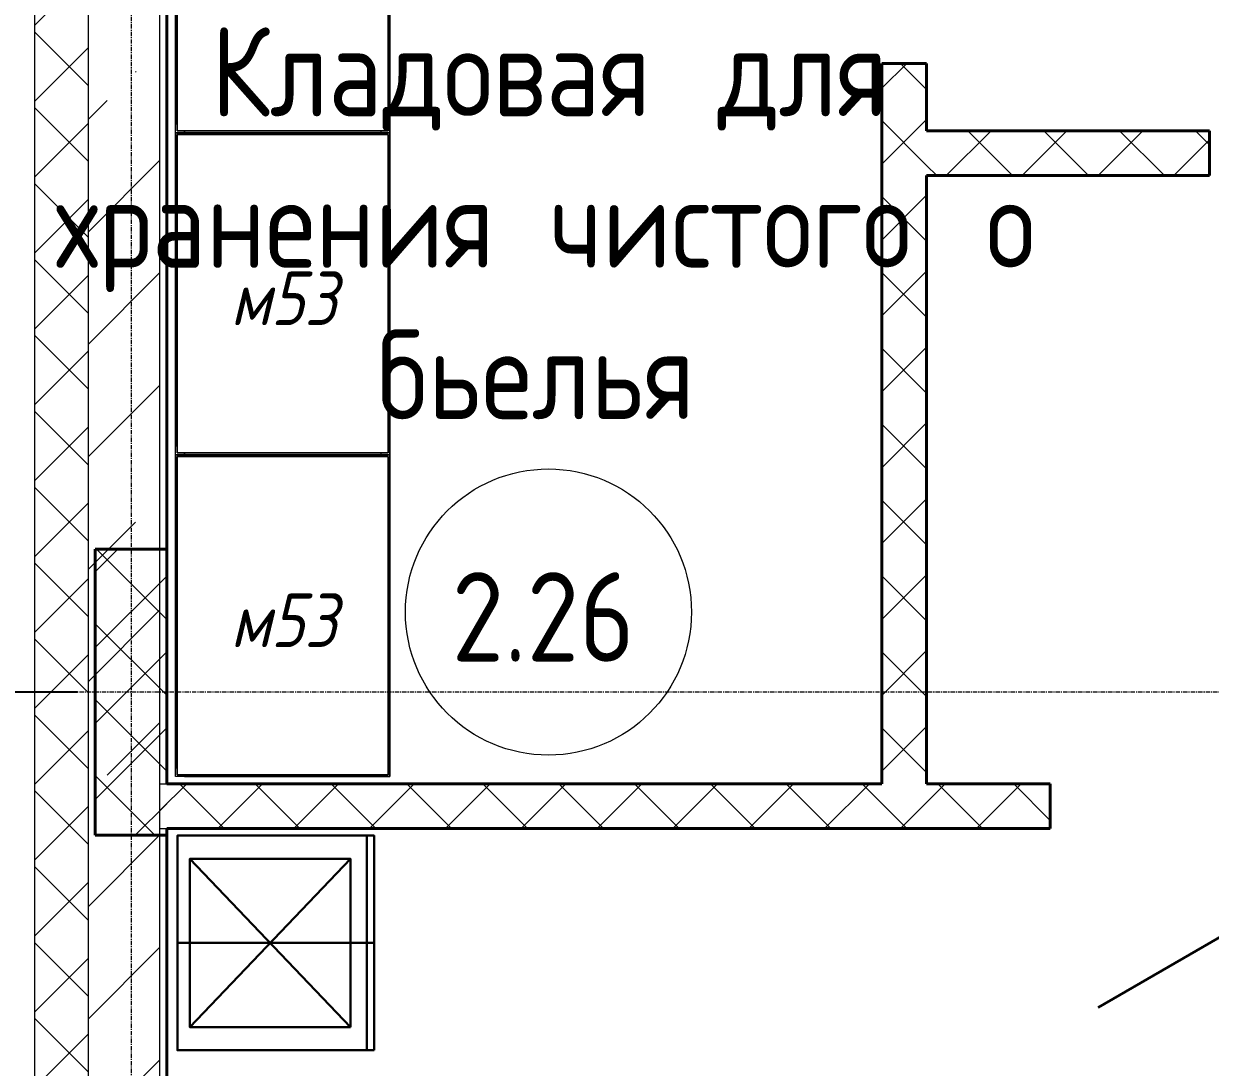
# Model space of a CAD drawing. Header units: millimetres. Extents: x -32954 to 151739, y -65671 to 56243.
# Drawn here: x -30250 to -26932, y -30803 to -27886 of the extents above; entities that cross this region are included whole.
import ezdxf

# ---------------------------------------------------------------- set-up
doc = ezdxf.new("R2010")
doc.units = ezdxf.units.MM
doc.linetypes.add('ADSK_Линия сетки', pattern=[21, 12, -3, 3, -3])
for name, color, linetype, lineweight in [('A-GENM', 7, 'Continuous', 9), ('I-FURN', 7, 'Continuous', 9), ('I-FURN-IDEN', 7, 'Continuous', 9), ('Двери', 7, 'Continuous', 18), ('Марки помещений', 7, 'Continuous', 18), ('Оси', 7, 'Continuous', 9), ('Панель', 7, 'Continuous', 30), ('Размеры', 7, 'Continuous', 9), ('Стены разрез', 7, 'Continuous', 40), ('Стены штриховка', 7, 'Continuous', 18), ('ТХ_оборудование', 6, 'Continuous', 30)]:
    doc.layers.add(name, color=color, linetype=linetype, lineweight=lineweight)
doc.styles.add('GOST Common', font='GOST_Common.ttf', dxfattribs={"width": 0.9, "height": 250})
doc.styles.add('GOST Common_I', font='GOST_Common Italic.ttf', dxfattribs={"width": 0.9, "height": 150})
doc.dimstyles.new('ADSK_Проверочный', dxfattribs={"dimscale": 304.8, "dimtxt": 251.428749, "dimasz": 0.463911, "dimexe": 0.492126, "dimexo": 0.492126, "dimgap": 0.164042, "dimtad": 1, "dimdec": 0, "dimdsep": 46, "dimtxsty": 'GOST Common', "dimblk1": 'OBLIQUE', "dimblk2": 'OBLIQUE', "dimsah": 1, "dimcen": 0.09, "dimazin": 0, "dimtfac": 1, "dimtdec": 4, "dimtix": 1, "dimtmove": 0, "dimatfit": 3, "dimfxl": 1, "dimtvp": 1, "dimtolj": 1, "dimtzin": 0, "dimarcsym": 2})
pattern_1 = [(45, (-4e-12, -22914.43), (-106.066, 106.066), []), (135, (-4e-12, -22914.43), (-106.066, -106.066), [])]

# ---------------------------------------------------------------- blocks, each defined once
blk = doc.blocks.new('AC_Дверь_Однопольная_ДеревяннаяНаружная_ГОСТ24698-81 - 960х2080h Г-655142-В_АР_ПЭ_02 Этаж')
at = {"layer": 'Панель'}
blk.add_line((-500, 62.5), (366, 562.5), dxfattribs=at)
blk = doc.blocks.new('_Oblique')
at = {"color": 0, "linetype": 'ByBlock', "lineweight": -2}
blk.add_line((-0.5, -0.5), (0.5, 0.5), dxfattribs=at)
blk = doc.blocks.new('*D147')
at = {"layer": 'Defpoints', "color": 0, "transparency": 16777216}
for p in [(-31007.1, -29754.4), (-29950, -29754.4), (-29950, -34904.4)]:
    blk.add_point(p, dxfattribs=at)
at = {"layer": 'Размеры', "color": 0, "lineweight": -2, "transparency": 16777216}
for p, q in [((-30100, -29754.4), (-31157.1, -29754.4)), ((-31007.1, -34904.4), (-31007.1, -29754.4)), ((-30100, -34904.4), (-31157.1, -34904.4))]:
    blk.add_line(p, q, dxfattribs=at)
at = {"layer": 'Размеры', "color": 0, "lineweight": -2, "transparency": 16777216, "xscale": 141.4, "yscale": 141.4, "zscale": 141.4}
for p, rotation in [((-31007.1, -29754.4), 90), ((-31007.1, -34904.4), 270)]:
    blk.add_blockref('_Oblique', p, dxfattribs=dict(at, rotation=rotation))
at = {"layer": 'Размеры', "color": 0, "transparency": 16777216, "insert": (-31182.1, -32329.4), "char_height": 250, "width": 700.591, "attachment_point": 5, "rotation": 90, "style": 'GOST Common'}
blk.add_mtext('\\A1;5150', dxfattribs=at)
blk = doc.blocks.new('ADSK_Марка_Помещение_2_ГОСТ21-501-2011 - Имя и Категория-86712-В_АР_ПЭ_02 Этаж')
at = {"layer": 'Марки помещений'}
blk.add_circle((0, 0), 4, dxfattribs=at)
blk = doc.blocks.new('*D148')
at = {"layer": 'Defpoints', "color": 0, "transparency": 16777216}
for p in [(-31007.1, -26354.4), (-29950, -26354.4), (-29950, -29754.4)]:
    blk.add_point(p, dxfattribs=at)
at = {"layer": 'Размеры', "color": 0, "lineweight": -2, "transparency": 16777216}
for p, q in [((-30100, -26354.4), (-31157.1, -26354.4)), ((-31007.1, -29754.4), (-31007.1, -26354.4)), ((-30100, -29754.4), (-31157.1, -29754.4))]:
    blk.add_line(p, q, dxfattribs=at)
at = {"layer": 'Размеры', "color": 0, "lineweight": -2, "transparency": 16777216, "xscale": 141.4, "yscale": 141.4, "zscale": 141.4}
for p, rotation in [((-31007.1, -26354.4), 90), ((-31007.1, -29754.4), 270)]:
    blk.add_blockref('_Oblique', p, dxfattribs=dict(at, rotation=rotation))
at = {"layer": 'Размеры', "color": 0, "transparency": 16777216, "insert": (-31182.1, -28054.4), "char_height": 250, "width": 782.412, "attachment_point": 5, "rotation": 90, "style": 'GOST Common'}
blk.add_mtext('\\A1;3400', dxfattribs=at)
blk = doc.blocks.new('М10-М12-М53-М103-М155-М186-М376-М386-М387-М390_Стеллаж - М53_Стеллаж разборный 900х600х1830-8574333-О_ТХ_03')
at = {"layer": 'A-GENM'}
for p, q in [((-425, 0), (-425, -5)), ((425, 0), (-425, 0)), ((-425, 0), (-425, -5)), ((425, 0), (-425, 0)), ((-425, -5), (-425, 0)), ((-425, 0), (425, 0)), ((-425, 0), (-425, -5)), ((425, 0), (-425, 0)), ((425, -5), (425, 0)), ((425, 0), (425, -5)), ((425, 0), (425, -5)), ((425, -5), (425, 0)), ((-425, 0), (-450, 0)), ((-450, 0), (-450, -25)), ((-450, -25), (-450, 0)), ((-450, 0), (-425, 0)), ((-445, -25), (-450, -25)), ((-450, -575), (-450, -25)), ((-450, -25), (-445, -25)), ((-450, -25), (-450, -575)), ((-450, -575), (-450, -25)), ((-445, -25), (-450, -25)), ((-450, -25), (-450, -575)), ((-445, -25), (-450, -25)), ((-450, -575), (-450, -25)), ((-450, -25), (-445, -25)), ((-450, -25), (-450, -575)), ((-445, -25), (-450, -25)), ((-450, -575), (-450, -25)), ((-445, -25), (-450, -25)), ((-450, -25), (-450, -575)), ((-445, -25), (-450, -25)), ((-425, -5), (-445, -5)), ((-445, -5), (-445, -25)), ((-445, -25), (-445, -5)), ((-445, -5), (-425, -5)), ((-445, -25), (-445, -5)), ((-445, -5), (-425, -5)), ((-425, -5), (-445, -5)), ((-445, -5), (-445, -25)), ((-445, -25), (-445, -5)), ((-445, -5), (-425, -5)), ((-425, -5), (-445, -5)), ((-445, -5), (-445, -25)), ((-445, -25), (-445, -5)), ((-445, -5), (-425, -5)), ((-425, -5), (-445, -5)), ((-445, -5), (-445, -25)), ((-445, -575), (-445, -25)), ((-445, -25), (-445, -575)), ((-445, -575), (-445, -25)), ((-445, -25), (-445, -595)), ((-445, -575), (-445, -25)), ((-445, -25), (-445, -575)), ((-445, -575), (-445, -25)), ((-445, -25), (-445, -595)), ((-425, 0), (-425, -5)), ((425, 0), (-425, 0)), ((-425, 0), (-425, -5)), ((425, 0), (-425, 0)), ((-425, -5), (-425, 0)), ((-425, 0), (425, 0)), ((-425, 0), (-425, -5)), ((425, 0), (-425, 0)), ((-425, -5), (425, -5)), ((425, -5), (-425, -5)), ((425, -5), (-425, -5)), ((425, -5), (-425, -5)), ((-425, -5), (425, -5)), ((425, -5), (-425, -5)), ((425, -5), (-425, -5)), ((425, -5), (-425, -5)), ((450, 0), (425, 0)), ((425, -5), (425, 0)), ((425, 0), (450, 0)), ((425, 0), (425, -5)), ((425, 0), (425, -5)), ((425, -5), (425, 0)), ((445, -5), (425, -5)), ((425, -5), (445, -5)), ((425, -5), (445, -5)), ((445, -5), (425, -5)), ((425, -5), (445, -5)), ((445, -5), (425, -5)), ((425, -5), (445, -5)), ((445, -5), (425, -5)), ((445, -25), (445, -5)), ((445, -5), (445, -25)), ((445, -5), (445, -25)), ((445, -25), (445, -5)), ((445, -5), (445, -25)), ((445, -25), (445, -5)), ((445, -5), (445, -25)), ((445, -25), (445, -5)), ((450, -25), (445, -25)), ((445, -25), (445, -575)), ((445, -595), (445, -25)), ((450, -25), (445, -25)), ((445, -25), (445, -575)), ((445, -595), (445, -25)), ((450, -25), (445, -25)), ((450, -25), (445, -25)), ((445, -25), (445, -575)), ((445, -595), (445, -25)), ((450, -25), (445, -25)), ((450, -25), (445, -25)), ((445, -25), (445, -575)), ((445, -595), (445, -25)), ((450, -25), (445, -25)), ((450, -25), (445, -25)), ((450, -25), (450, 0)), ((450, 0), (450, -25)), ((450, -25), (450, -600)), ((450, -575), (450, -25)), ((450, -25), (450, -575)), ((450, -575), (450, -25)), ((450, -25), (450, -575)), ((450, -575), (450, -25)), ((450, -25), (450, -575)), ((450, -575), (450, -25)), ((-450, -575), (-450, -600)), ((-450, -575), (-445, -575)), ((-450, -600), (-450, -575)), ((-445, -575), (-450, -575)), ((-445, -575), (-450, -575)), ((-445, -575), (-450, -575)), ((-445, -575), (-450, -575)), ((-445, -575), (-450, -575)), ((-445, -575), (-450, -575)), ((-450, -575), (-445, -575)), ((-445, -575), (-445, -595)), ((-445, -595), (-445, -575)), ((-445, -595), (-445, -575)), ((-445, -595), (-445, -575)), ((-445, -595), (-445, -575)), ((-445, -575), (-445, -595)), ((-445, -595), (-425, -595)), ((-425, -595), (-445, -595)), ((-425, -595), (-445, -595)), ((-425, -595), (-445, -595)), ((-445, -595), (445, -595)), ((-425, -595), (-445, -595)), ((-445, -595), (-425, -595)), ((-445, -595), (445, -595)), ((-425, -595), (-425, -600)), ((-425, -600), (-425, -595)), ((-425, -600), (-425, -595)), ((-425, -600), (-425, -595)), ((-425, -600), (-425, -595)), ((425, -595), (-425, -595)), ((-425, -595), (445, -595)), ((-425, -595), (-425, -600)), ((425, -595), (-425, -595)), ((425, -595), (-425, -595)), ((-425, -595), (445, -595)), ((-425, -595), (-425, -600)), ((-425, -595), (-425, -600)), ((425, -595), (-425, -595)), ((425, -600), (425, -595)), ((425, -595), (445, -595)), ((445, -595), (425, -595)), ((425, -600), (425, -595)), ((425, -595), (425, -600)), ((445, -595), (425, -595)), ((425, -595), (425, -600)), ((425, -595), (425, -600)), ((445, -595), (425, -595)), ((425, -595), (425, -600)), ((425, -595), (425, -600)), ((425, -595), (425, -600)), ((445, -595), (445, -575)), ((445, -575), (450, -575)), ((445, -575), (450, -575)), ((450, -575), (445, -575)), ((445, -575), (445, -595)), ((450, -575), (445, -575)), ((450, -575), (445, -575)), ((445, -575), (445, -595)), ((450, -575), (445, -575)), ((450, -575), (445, -575)), ((445, -575), (445, -595)), ((450, -575), (445, -575)), ((450, -575), (450, -600)), ((-450, -600), (-425, -600)), ((-425, -600), (-450, -600)), ((450, -600), (-425, -600)), ((-425, -600), (425, -600)), ((425, -600), (-425, -600)), ((-425, -600), (425, -600)), ((425, -600), (-425, -600)), ((-425, -600), (425, -600)), ((425, -600), (-425, -600)), ((-425, -600), (425, -600)), ((450, -600), (425, -600))]:
    blk.add_line(p, q, dxfattribs=at)
blk = doc.blocks.new('Шкаф для холодиль и одежды')
at = {"layer": 'ТХ_оборудование'}
for p, q in [((47284.1, 430558.6), (47284.1, 431088.6)), ((47049.1, 431054), (47519.1, 430604)), ((47519.1, 431054), (47049.1, 430604)), ((46984.1, 430558.6), (47584.1, 430558.6)), ((47284.1, 430558.6), (47284.1, 430538.6))]:
    blk.add_line(p, q, dxfattribs=at)
for points in [[(46984.1, 430538.6), (47584.1, 430538.6), (47584.1, 431088.6), (46984.1, 431088.6)], [(47049.1, 430604), (47519.1, 430604), (47519.1, 431054), (47049.1, 431054)]]:
    blk.add_lwpolyline(points, close=True, dxfattribs=at)

msp = doc.modelspace()

# ---------------------------------------------------------------- hatches: boundary and pattern name
at = {"layer": 'Стены разрез', "lineweight": 9}
h = msp.add_hatch(dxfattribs=at)
h.set_pattern_fill('FP_1', color=256, style=0, pattern_type=2)
h.set_pattern_definition(pattern_1)
h.paths.add_polyline_path([(-30159.3, -35009.4), (-30070, -35009.4), (-30070, -20664.4), (-30220, -20664.4), (-30220, -35009.4)])
h = msp.add_hatch(dxfattribs=at)
h.set_pattern_fill('FP_2', color=256, style=0, pattern_type=2)
h.set_pattern_definition([(45, (-4e-12, -22914.43), (-314.309, 314.309), []), (45, (314.3, -22914.43), (-314.309, 314.309), [555.625, -111.125, 3.353, -107.772])])
h.paths.add_polyline_path([(-30070, -34809.4), (-29870, -34809.4), (-29870, -20864.4), (-30070, -20864.4), (-30070, -34789.4)])
h = msp.add_hatch(dxfattribs=at)
h.set_pattern_fill('FP_1', color=256, style=0, pattern_type=2)
h.set_pattern_definition(pattern_1)
h.paths.add_polyline_path([(-27850, -30010.6), (-27725, -30010.6), (-27725, -27996.9), (-27850, -27996.9)])
h.paths.add_polyline_path([(-27850, -27096.9), (-27725, -27096.9), (-27725, -26260.9), (-27850, -26260.9), (-27850, -26810.9)])
h = msp.add_hatch(dxfattribs=at)
h.set_pattern_fill('FP_1', color=256, style=0, pattern_type=2)
h.set_pattern_definition(pattern_1)
h.paths.add_polyline_path([(-19672.5, -28310.4), (-19672.5, -28185.4), (-25933.7, -28185.4), (-25933.7, -28310.4), (-20383.7, -28310.4)])
h.paths.add_polyline_path([(-17472.5, -28310.4), (-17472.5, -28185.4), (-18672.5, -28185.4), (-18672.5, -28310.4), (-18141.1, -28310.4)])
h.paths.add_polyline_path([(-26933.7, -28310.4), (-26933.7, -28185.4), (-27725, -28185.4), (-27725, -28310.4), (-27154.8, -28310.4)])
h = msp.add_hatch(dxfattribs=at)
h.set_pattern_fill('FP_1', color=256, style=0, pattern_type=2)
h.set_pattern_definition(pattern_1)
h.paths.add_polyline_path([(-30050, -30154.4), (-29850, -30154.4), (-29850, -29354.4), (-30050, -29354.4)])
h = msp.add_hatch(dxfattribs=at)
h.set_pattern_fill('FP_1', color=256, style=0, pattern_type=2)
h.set_pattern_definition(pattern_1)
h.paths.add_polyline_path([(-26379, -30135.6), (-26154, -30135.6), (-26154, -30010.6), (-26379, -30010.6)])
h.paths.add_polyline_path([(-27379, -30135.6), (-27379, -30010.6), (-29870, -30010.6), (-29870, -30135.6), (-29850, -30135.6)])

# ---------------------------------------------------------------- linework, layer by layer
at = {"layer": 'Оси', "linetype": 'ADSK_Линия сетки'}
for p, q in [((-29950, -18626.6), (-29950, -37414.4)), ((2299.7, -29754.4), (-32136.4, -29754.4))]:
    msp.add_line(p, q, dxfattribs=at)
at = {"layer": 'Стены разрез'}
for p, q in [((-29850, -30010.6), (-29850, -26810.9)), ((-27725, -27996.9), (-27850, -27996.9)), ((-27850, -27996.9), (-27850, -30010.6)), ((-27725, -28185.4), (-27725, -27996.9)), ((-26933.7, -28185.4), (-27725, -28185.4)), ((-26933.7, -28310.4), (-26933.7, -28185.4)), ((-27725, -30010.6), (-27725, -28310.4)), ((-27725, -28310.4), (-26933.7, -28310.4)), ((-29850, -29354.4), (-30050, -29354.4)), ((-30050, -29354.4), (-30050, -30154.4)), ((-29850, -30010.6), (-29850, -29354.4)), ((-27850, -30010.6), (-29850, -30010.6)), ((-27379, -30010.6), (-27725, -30010.6)), ((-27379, -30135.6), (-27379, -30010.6)), ((-30050, -30154.4), (-29850, -30154.4)), ((-29850, -34789.4), (-29850, -30135.6)), ((-29850, -30154.4), (-29850, -30135.6)), ((-29850, -30135.6), (-27379, -30135.6))]:
    msp.add_line(p, q, dxfattribs=at)
at = {"layer": 'Стены штриховка'}
for p, q in [((-30220, -20514.4), (-30220, -35159.4)), ((-30070, -20664.4), (-30070, -35009.4)), ((-29870, -20864.4), (-29870, -34809.4)), ((-29870, -30010.6), (-29850, -30010.6)), ((-29870, -30135.6), (-29850, -30135.6))]:
    msp.add_line(p, q, dxfattribs=at)

# ---------------------------------------------------------------- block references
at = {"layer": 'I-FURN', "rotation": 270}
for p in [(-29225.8, -27740.6), (-29225.8, -28640.6), (-29225.8, -29540.6)]:
    msp.add_blockref('М10-М12-М53-М103-М155-М186-М376-М386-М387-М390_Стеллаж - М53_Стеллаж разборный 900х600х1830-8574333-О_ТХ_03', p, dxfattribs=at)
at = {"layer": 'Двери', "rotation": 180}
msp.add_blockref('AC_Дверь_Однопольная_ДеревяннаяНаружная_ГОСТ24698-81 - 960х2080h Г-655142-В_АР_ПЭ_02 Этаж', (-26879, -30073.1), dxfattribs=at)
at = {"layer": 'Марки помещений', "xscale": 99.99999999999993, "yscale": 99.99999999999993, "zscale": 99.99999999999993}
msp.add_blockref('ADSK_Марка_Помещение_2_ГОСТ21-501-2011 - Имя и Категория-86712-В_АР_ПЭ_02 Этаж', (-28782.5, -29530.4), dxfattribs=at)
at = {"layer": 'ТХ_оборудование', "rotation": 89.99999999999999}
msp.add_blockref('Шкаф для холодиль и одежды', (401268.3, -77739.5), dxfattribs=at)

# ---------------------------------------------------------------- texts
at = {"layer": 'I-FURN-IDEN', "char_height": 150, "attachment_point": 1, "style": 'GOST Common_I'}
for s, insert, width in [('53', (-29558.9, -28578.5), 245.316), ('\\fGOST Common|b0|i1|c204|p34|;\\W.9;м', (-29672, -28578.5), 137.089), ('53', (-29558.9, -29478.5), 245.316), ('\\fGOST Common|b0|i1|c204|p34|;\\W.9;м', (-29672, -29478.5), 137.089)]:
    msp.add_mtext(s, dxfattribs=dict(at, insert=insert, width=width))
at = {"layer": 'Марки помещений', "lineweight": 9, "char_height": 250, "attachment_point": 1, "style": 'GOST Common'}
for s, insert, width in [('Кладовая', (-29725.9, -27894.7), 1623.417), ('для', (-28309.1, -27894.7), 584.43), ('хранения', (-30160.5, -28318.1), 1580.126), ('чистого', (-28779.4, -28318.1), 1385.316), ('\\fGOST Common|b0|i0|c204|p34|;\\W.9;о', (-27559, -28318.1), 194.81), ('бьелья', (-29261.6, -28741.4), 1168.86), ('2.26', (-29053.1, -29419), 663.797)]:
    msp.add_mtext(s, dxfattribs=dict(at, insert=insert, width=width))

# ---------------------------------------------------------------- dimensions: what is measured, and where the dimension line sits
at = {"layer": 'Размеры'}
for base, p1, p2, override, picture, middle in [((-31007.1, -26354.4), (-29950, -29754.4), (-29950, -26354.4), {"dimpost": '<>', "dimfxl": 3400}, '*D148', (-31182.1, -28054.4)), ((-31007.1, -29754.4), (-29950, -34904.4), (-29950, -29754.4), {"dimpost": '<>', "dimfxl": 5150}, '*D147', (-31182.1, -32329.4))]:
    dim = msp.add_linear_dim(base=base, p1=p1, p2=p2, angle=90, dimstyle='ADSK_Проверочный', override=override, dxfattribs=at)
    dim.commit()
    dim.dimension.update_dxf_attribs({"geometry": picture, "text_midpoint": middle})

doc.saveas('drawing.dxf')
